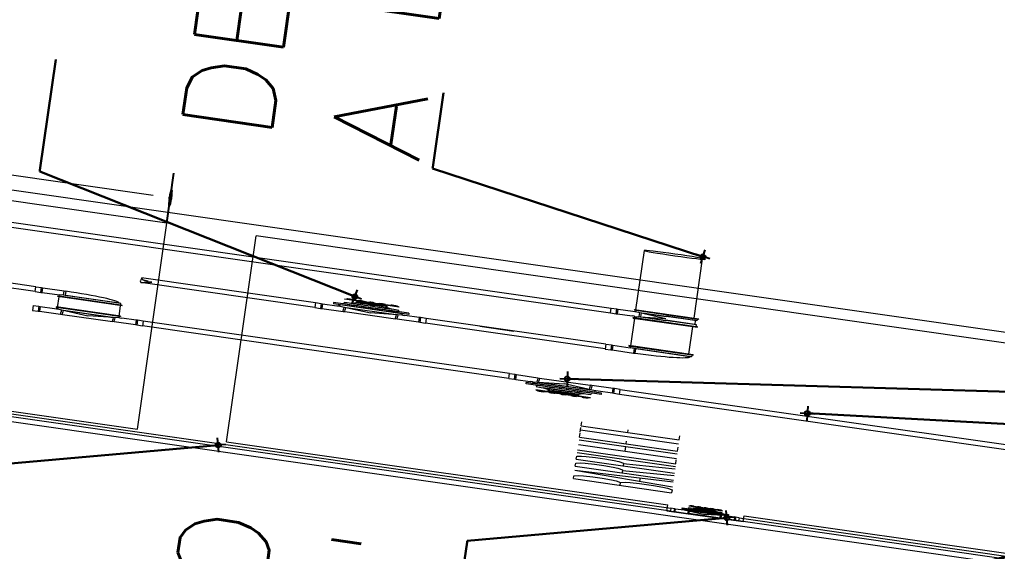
# Model space of a CAD drawing. Header units: millimetres. Extents: x -361192058 to 101130107379, y -14071650034 to 19218552450.
# Drawn here: x -125846 to -125646.5, y 40631.3 to 40739.9 of the extents above; entities that cross this region are included whole.
import ezdxf
from ezdxf.enums import TextEntityAlignment as Align

# ---------------------------------------------------------------- set-up
doc = ezdxf.new("R2010")
doc.units = ezdxf.units.MM
doc.header["$LTSCALE"] = 0.5
for name, color, linetype in [('02', 2, 'Continuous'), ('APBAN', 4, 'Continuous'), ('parede', 2, 'Continuous'), ('TEXT02', 3, 'Continuous'), ('tubulação esg', 4, 'Continuous')]:
    doc.layers.add(name, color=color, linetype=linetype)
doc.styles.add('COTAS', font='romans.shx')
doc.styles.add('R80', font='simplex.shx', dxfattribs={"height": 0.2})
doc.styles.add('ROMANS', font='romans', dxfattribs={"height": 0.1})
doc.styles.get("Standard").update_dxf_attribs({"font": 'txt.shx', "height": 0.12})
doc.dimstyles.new('COTAS', dxfattribs={"dimtxt": 0.08, "dimasz": 0.06, "dimexe": 0.18, "dimexo": 0.0625, "dimgap": 0.05, "dimtad": 1, "dimdec": 4, "dimzin": 4, "dimdsep": 46, "dimtxsty": 'R80', "dimblk1": 'DOT', "dimblk2": 'DOT', "dimsah": 1, "dimcen": 0.09, "dimse1": 1, "dimse2": 1, "dimclrt": 150, "dimadec": 0, "dimazin": 0, "dimtfac": 1, "dimtdec": 4, "dimtmove": 2, "dimatfit": 3, "dimldrblk": 'DOT', "dimfxl": 0, "dimtolj": 1, "dimtzin": 0, "dimarcsym": 0})

# ---------------------------------------------------------------- blocks, each defined once
blk = doc.blocks.new('_Dot')
at = {"color": 0, "lineweight": -2}
blk.add_line((-0.5, 0), (-1, 0), dxfattribs=at)
at = {"color": 0, "const_width": 0.5}
blk.add_lwpolyline([(-0.25, 0, 1), (0.25, 0, 1)], format="xyb", close=True, dxfattribs=at)
blk = doc.blocks.new('DOT')
for p, q in [((0, -1.5), (0, 1.5)), ((1.5, 0), (-1.5, 0))]:
    blk.add_line(p, q)
blk.add_circle((0, 0), 0.5)
blk = doc.blocks.new('BOLA')
for p, q in [((0, -1.435), (0, 1.435)), ((-1.435, 0), (1.435, 0))]:
    blk.add_line(p, q)
blk.add_circle((0, 0), 0.452)
blk = doc.blocks.new('APROVADO QUADRA 21.2 MBVII')
at = {"layer": '02', "color": 7, "lineweight": 18}
blk.add_line((4273.7256, 2273.8438), (4273.7256, 2277.3482), dxfattribs=at)
at = {"layer": 'parede', "color": 7, "lineweight": 18}
for p, q in [((4262.8536, 2278.4245), (4262.8536, 2265.8972)), ((4273.0632, 2270.0712), (4273.0632, 2278.4245)), ((4263.3177, 2278.1151), (4263.3177, 2273.7838)), ((4272.5991, 2273.7838), (4272.5991, 2278.1151)), ((4263.3177, 2273.7838), (4272.5991, 2273.7838)), ((4263.3177, 2273.4744), (4263.3177, 2271.9433)), ((4263.3177, 2273.4744), (4272.5991, 2273.4744)), ((4272.5991, 2270.1949), (4272.5991, 2273.4744)), ((4263.0568, 2271.9433), (4263.3177, 2271.9433)), ((4263.0568, 2271.9433), (4263.0568, 2271.6785)), ((4263.0568, 2271.6785), (4263.3177, 2271.6785)), ((4263.3177, 2271.6785), (4263.3177, 2270.1949))]:
    blk.add_line(p, q, dxfattribs=at)
at = {"layer": 'tubulação esg', "lineweight": 18}
for p, q in [((4263.0727, 2277.671), (4263.0727, 2271.9314)), ((4263.1939, 2277.671), (4263.1939, 2271.9314)), ((4268.7431, 2274.1983), (4268.7431, 2277.5879)), ((4268.9574, 2274.1983), (4268.9574, 2277.5879)), ((4271.436, 2277.5903), (4271.4351, 2272.2313)), ((4271.6388, 2272.2313), (4271.6388, 2277.5903)), ((4267.8951, 2274.1983), (4267.8951, 2274.1787)), ((4268.1183, 2274.1983), (4267.8951, 2274.1983)), ((4267.8951, 2274.1787), (4267.9, 2274.1738)), ((4268.1183, 2274.1787), (4267.8951, 2274.1787)), ((4267.9, 2274.1738), (4267.9, 2274.1004)), ((4268.1134, 2274.1738), (4267.9, 2274.1738)), ((4268.1183, 2274.1787), (4268.1134, 2274.1738)), ((4268.1134, 2274.1738), (4268.1134, 2274.1239)), ((4268.1183, 2274.1983), (4268.1183, 2274.1787)), ((4268.7386, 2274.1983), (4268.9618, 2274.1983)), ((4268.7386, 2274.1983), (4268.7386, 2274.1787)), ((4268.7386, 2274.1787), (4268.9618, 2274.1787)), ((4268.7386, 2274.1787), (4268.7435, 2274.1738)), ((4268.7435, 2274.1738), (4268.9569, 2274.1738)), ((4268.7435, 2274.1738), (4268.7435, 2274.1141)), ((4268.9618, 2274.1787), (4268.9569, 2274.1738)), ((4268.9569, 2274.1738), (4268.9569, 2274.1004)), ((4268.9618, 2274.1983), (4268.9618, 2274.1787)), ((4268.1134, 2274.1141), (4268.0067, 2274.0074)), ((4268.1732, 2274.1141), (4268.1232, 2274.1141)), ((4268.1781, 2274.119), (4268.1732, 2274.1141)), ((4268.1732, 2273.9007), (4268.1732, 2274.1141)), ((4268.1732, 2274.1141), (4268.6593, 2274.1141)), ((4268.1976, 2274.119), (4268.1781, 2274.119)), ((4268.1781, 2273.8958), (4268.1781, 2274.119)), ((4268.1976, 2273.8958), (4268.1976, 2274.119)), ((4268.6593, 2273.8958), (4268.6593, 2274.119)), ((4268.6593, 2274.119), (4268.6789, 2274.119)), ((4268.6789, 2273.8958), (4268.6789, 2274.119)), ((4268.6789, 2274.119), (4268.6838, 2274.1141)), ((4268.6838, 2273.9007), (4268.6838, 2274.1141)), ((4268.6838, 2274.1141), (4268.7435, 2274.1141)), ((4268.7572, 2274.1004), (4268.7435, 2274.1141)), ((4267.9, 2274.1004), (4267.906, 2274.0944)), ((4267.9, 2274.1004), (4268.0067, 2274.1004)), ((4267.9059, 2274.0945), (4267.9059, 2273.9203)), ((4267.906, 2274.0944), (4268.0067, 2274.0944)), ((4268.0997, 2274.1004), (4268.0067, 2274.1004)), ((4268.0938, 2274.0944), (4268.0067, 2274.0944)), ((4268.0938, 2274.0944), (4268.0938, 2273.9203)), ((4268.0997, 2274.1004), (4268.0997, 2273.9144)), ((4268.7572, 2274.1004), (4268.9569, 2274.1004)), ((4268.7572, 2273.9007), (4268.7572, 2274.1004)), ((4268.7632, 2274.0944), (4268.7572, 2274.1004)), ((4268.951, 2274.0944), (4268.7632, 2274.0944)), ((4268.7632, 2273.9066), (4268.7632, 2274.0944)), ((4268.9569, 2274.1004), (4268.951, 2274.0944)), ((4268.1134, 2273.9007), (4268.0067, 2274.0074)), ((4267.9, 2273.9144), (4267.906, 2273.9203)), ((4267.9, 2273.841), (4267.9, 2273.9144)), ((4267.9, 2273.9144), (4268.0067, 2273.9144)), ((4267.906, 2273.9203), (4268.0067, 2273.9203)), ((4268.0938, 2273.9203), (4268.0067, 2273.9203)), ((4268.0997, 2273.9144), (4268.0067, 2273.9144)), ((4268.7572, 2273.9007), (4268.7632, 2273.9066)), ((4268.1134, 2273.841), (4268.1134, 2273.8909)), ((4268.1732, 2273.9007), (4268.1232, 2273.9007)), ((4268.1781, 2273.8958), (4268.1732, 2273.9007)), ((4268.1732, 2273.9007), (4268.6593, 2273.9007)), ((4268.1976, 2273.8958), (4268.1781, 2273.8958)), ((4268.6593, 2273.8958), (4268.6789, 2273.8958)), ((4268.6789, 2273.8958), (4268.6838, 2273.9007)), ((4268.6838, 2273.9007), (4268.7572, 2273.9007)), ((4267.8951, 2273.8361), (4267.9, 2273.841)), ((4268.1134, 2273.841), (4267.9, 2273.841)), ((4268.1183, 2273.8361), (4268.1134, 2273.841)), ((4269.8069, 2273.24), (4269.8069, 2273.8433)), ((4270.0203, 2273.24), (4270.0203, 2273.8433)), ((4267.8951, 2273.8165), (4267.8951, 2273.8361)), ((4268.1183, 2273.8361), (4267.8951, 2273.8361)), ((4268.1183, 2273.8165), (4267.8951, 2273.8165)), ((4267.9, 2272.5458), (4267.9, 2273.8165)), ((4268.1134, 2272.5458), (4268.1134, 2273.8165)), ((4268.1183, 2273.8165), (4268.1183, 2273.8361)), ((4269.8011, 2273.24), (4269.8011, 2273.2202)), ((4270.026, 2273.24), (4269.8011, 2273.24)), ((4270.026, 2273.24), (4269.8011, 2273.24)), ((4270.026, 2273.24), (4270.026, 2273.2202)), ((4270.026, 2273.2202), (4269.8011, 2273.2202)), ((4269.8011, 2273.2202), (4269.806, 2273.2153)), ((4269.806, 2273.2153), (4269.806, 2273.1413)), ((4270.0211, 2273.2153), (4269.806, 2273.2153)), ((4270.026, 2273.2202), (4270.0211, 2273.2153)), ((4270.0211, 2273.2153), (4270.0211, 2273.165)), ((4270.1476, 2273.1783), (4270.0862, 2273.1783)), ((4270.0862, 2272.9168), (4270.0862, 2273.1783)), ((4270.1476, 2272.9168), (4270.1476, 2273.1783)), ((4269.806, 2273.1413), (4269.9136, 2273.1413)), ((4269.806, 2273.1413), (4269.812, 2273.1353)), ((4269.8119, 2273.1354), (4269.8119, 2272.9597)), ((4269.812, 2273.1353), (4269.9136, 2273.1353)), ((4270.0211, 2273.1551), (4269.9136, 2273.0476)), ((4270.0073, 2273.1413), (4269.9136, 2273.1413)), ((4270.0013, 2273.1353), (4269.9136, 2273.1353)), ((4270.0013, 2273.1353), (4270.0013, 2272.9598)), ((4270.0073, 2273.1413), (4270.0073, 2272.9538)), ((4270.0813, 2273.1551), (4270.031, 2273.1551)), ((4270.0862, 2273.16), (4270.0813, 2273.1551)), ((4270.0813, 2272.94), (4270.0813, 2273.1551)), ((4270.1574, 2273.1426), (4270.2056, 2273.1426)), ((4270.3597, 2273.1426), (4270.382, 2273.1348)), ((4270.3597, 2272.9525), (4270.3597, 2273.1426)), ((4270.2831, 2273.0951), (4270.2153, 2273.1188)), ((4270.2153, 2272.9763), (4270.2153, 2273.1188)), ((4270.2885, 2273.1008), (4270.3155, 2273.1008)), ((4270.1574, 2273.0951), (4270.2056, 2273.0951)), ((4270.2831, 2273.0076), (4270.2831, 2273.0875)), ((4270.2831, 2273.0209), (4270.2831, 2273.0742)), ((4270.2885, 2273.0742), (4270.3155, 2273.0742)), ((4270.321, 2273.0076), (4270.321, 2273.0875)), ((4270.0211, 2272.94), (4269.9136, 2273.0476)), ((4270.321, 2273.0598), (4270.3597, 2273.0598)), ((4270.321, 2273.0353), (4270.3597, 2273.0353)), ((4270.1574, 2273), (4270.2056, 2273)), ((4270.2831, 2273), (4270.2153, 2272.9763)), ((4270.2885, 2273.0209), (4270.3155, 2273.0209)), ((4270.2885, 2272.9943), (4270.3155, 2272.9943)), ((4269.806, 2272.9538), (4269.812, 2272.9598)), ((4269.806, 2272.9538), (4269.9136, 2272.9538)), ((4269.806, 2272.8798), (4269.806, 2272.9538)), ((4269.812, 2272.9598), (4269.9136, 2272.9598)), ((4270.0013, 2272.9598), (4269.9136, 2272.9598)), ((4270.0073, 2272.9538), (4269.9136, 2272.9538)), ((4270.0211, 2272.8798), (4270.0211, 2272.9301)), ((4270.0813, 2272.94), (4270.031, 2272.94)), ((4270.0862, 2272.9351), (4270.0813, 2272.94)), ((4270.1574, 2272.9525), (4270.2056, 2272.9525)), ((4270.3597, 2272.9525), (4270.382, 2272.9603)), ((4270.1476, 2272.9168), (4270.0862, 2272.9168)), ((4269.8011, 2272.8749), (4269.806, 2272.8798)), ((4270.026, 2272.8749), (4269.8011, 2272.8749)), ((4269.8011, 2272.8552), (4269.8011, 2272.8749)), ((4270.0211, 2272.8798), (4269.806, 2272.8798)), ((4270.026, 2272.8749), (4270.0211, 2272.8798)), ((4270.026, 2272.8552), (4270.026, 2272.8749)), ((4270.026, 2272.8552), (4269.8011, 2272.8552)), ((4269.8069, 2272.2321), (4269.8069, 2272.8552)), ((4270.0211, 2272.2321), (4270.0211, 2272.8552)), ((4267.8943, 2272.5458), (4267.8943, 2272.5261)), ((4267.8943, 2272.5458), (4268.1192, 2272.5458)), ((4267.8943, 2272.5458), (4268.1192, 2272.5458)), ((4268.1192, 2272.5458), (4268.1192, 2272.5261)), ((4267.8943, 2272.5261), (4267.8992, 2272.5211)), ((4267.8943, 2272.5261), (4268.1192, 2272.5261)), ((4267.8992, 2272.5211), (4267.8992, 2272.4708)), ((4267.8992, 2272.5211), (4268.1143, 2272.5211)), ((4268.1192, 2272.5261), (4268.1143, 2272.5211)), ((4268.1143, 2272.5211), (4268.1143, 2272.4471)), ((4267.7727, 2272.2226), (4267.7727, 2272.4842)), ((4267.7727, 2272.4842), (4267.8341, 2272.4842)), ((4267.8341, 2272.2226), (4267.8341, 2272.4842)), ((4267.8341, 2272.4659), (4267.839, 2272.461)), ((4267.839, 2272.461), (4267.8893, 2272.461)), ((4267.839, 2272.2459), (4267.839, 2272.461)), ((4267.8992, 2272.461), (4268.0067, 2272.3534)), ((4267.5606, 2272.4484), (4267.5383, 2272.4406)), ((4267.5606, 2272.2584), (4267.5606, 2272.4484)), ((4267.7629, 2272.4484), (4267.7147, 2272.4484)), ((4267.913, 2272.4471), (4267.913, 2272.2597)), ((4267.913, 2272.4471), (4268.0067, 2272.4471)), ((4267.919, 2272.4412), (4267.919, 2272.2657)), ((4267.919, 2272.4412), (4268.0067, 2272.4412)), ((4268.1143, 2272.4471), (4268.0067, 2272.4471)), ((4268.1083, 2272.4412), (4268.0067, 2272.4412)), ((4268.1143, 2272.4471), (4268.1083, 2272.4412)), ((4268.1084, 2272.4412), (4268.1084, 2272.2656)), ((4267.5993, 2272.3135), (4267.5993, 2272.3933)), ((4267.6318, 2272.4066), (4267.6048, 2272.4066)), ((4267.6373, 2272.4009), (4267.705, 2272.4247)), ((4267.6373, 2272.3135), (4267.6373, 2272.3933)), ((4267.705, 2272.2821), (4267.705, 2272.4247)), ((4267.7629, 2272.4009), (4267.7147, 2272.4009)), ((4267.5993, 2272.3656), (4267.5606, 2272.3656)), ((4267.6318, 2272.38), (4267.6048, 2272.38)), ((4267.6373, 2272.3268), (4267.6373, 2272.38)), ((4267.5993, 2272.3412), (4267.5606, 2272.3412)), ((4267.6318, 2272.3268), (4267.6048, 2272.3268)), ((4267.8992, 2272.2459), (4268.0067, 2272.3534)), ((4267.6318, 2272.3002), (4267.6048, 2272.3002)), ((4267.6373, 2272.3059), (4267.705, 2272.2821)), ((4267.7629, 2272.3059), (4267.7147, 2272.3059)), ((4267.5606, 2272.2584), (4267.5383, 2272.2662)), ((4267.7629, 2272.2584), (4267.7147, 2272.2584)), ((4267.913, 2272.2597), (4268.0067, 2272.2597)), ((4267.919, 2272.2657), (4268.0067, 2272.2657)), ((4268.1083, 2272.2657), (4268.0067, 2272.2657)), ((4268.1143, 2272.2597), (4268.0067, 2272.2597)), ((4268.1143, 2272.2597), (4268.1083, 2272.2657)), ((4268.1143, 2272.1857), (4268.1143, 2272.2597)), ((4267.8341, 2272.2409), (4267.839, 2272.2459)), ((4267.839, 2272.2459), (4267.8893, 2272.2459)), ((4267.8992, 2272.1857), (4267.8992, 2272.236)), ((4270.0252, 2272.2321), (4269.802, 2272.2321)), ((4269.802, 2272.2321), (4269.802, 2272.2125)), ((4270.0252, 2272.2321), (4270.0252, 2272.2125)), ((4271.4301, 2272.2313), (4271.6533, 2272.2313)), ((4271.4301, 2272.2313), (4271.4301, 2272.2117)), ((4271.6533, 2272.2313), (4271.6533, 2272.2117)), ((4267.7727, 2272.2226), (4267.8341, 2272.2226)), ((4270.0252, 2272.2125), (4269.802, 2272.2125)), ((4269.802, 2272.2125), (4269.8069, 2272.2076)), ((4269.8069, 2272.2076), (4269.8069, 2272.1342)), ((4270.0203, 2272.2076), (4269.8069, 2272.2076)), ((4270.0252, 2272.2125), (4270.0203, 2272.2076)), ((4270.0203, 2272.2076), (4270.0203, 2272.1479)), ((4271.4301, 2272.2117), (4271.6533, 2272.2117)), ((4271.4301, 2272.2117), (4271.435, 2272.2068)), ((4271.435, 2272.2068), (4271.6484, 2272.2068)), ((4271.435, 2272.2068), (4271.435, 2272.1569)), ((4271.6533, 2272.2117), (4271.6484, 2272.2068)), ((4271.6484, 2272.2068), (4271.6484, 2272.1569)), ((4267.8943, 2272.1807), (4267.8992, 2272.1857)), ((4267.8943, 2272.161), (4267.8943, 2272.1807)), ((4267.8943, 2272.1807), (4268.1192, 2272.1807)), ((4267.8943, 2272.161), (4268.1192, 2272.161)), ((4267.8992, 2272.1857), (4268.1143, 2272.1857)), ((4267.8996, 2272.161), (4267.8996, 2270.751)), ((4268.1192, 2272.1807), (4268.1143, 2272.1857)), ((4268.1143, 2272.161), (4268.1143, 2270.751)), ((4268.1192, 2272.161), (4268.1192, 2272.1807)), ((4270.0066, 2272.1342), (4269.8069, 2272.1342)), ((4269.8069, 2272.1342), (4269.8128, 2272.1283)), ((4269.8128, 2272.1283), (4270.0006, 2272.1283)), ((4270.0006, 2272.1283), (4270.0066, 2272.1342)), ((4270.0006, 2271.9405), (4270.0006, 2272.1283)), ((4270.0066, 2272.1342), (4270.0203, 2272.1479)), ((4270.0066, 2271.9345), (4270.0066, 2272.1342)), ((4270.08, 2272.1479), (4270.0203, 2272.1479)), ((4270.0849, 2272.1528), (4270.08, 2272.1479)), ((4270.08, 2271.9345), (4270.08, 2272.1479)), ((4270.0849, 2271.9296), (4270.0849, 2272.1528)), ((4270.1044, 2272.1528), (4270.0849, 2272.1528)), ((4270.1044, 2271.9296), (4270.1044, 2272.1528)), ((4270.1044, 2272.1468), (4271.3508, 2272.1468)), ((4271.3508, 2272.152), (4271.3508, 2271.9288)), ((4271.3508, 2272.152), (4271.3704, 2272.152)), ((4271.3704, 2272.152), (4271.3704, 2271.9288)), ((4271.3704, 2272.152), (4271.3753, 2272.1471)), ((4271.3753, 2272.1471), (4271.3753, 2271.9337)), ((4271.3753, 2272.1471), (4271.4252, 2272.1471)), ((4271.435, 2272.1471), (4271.5417, 2272.0404)), ((4271.6347, 2272.1334), (4271.4487, 2272.1334)), ((4271.4487, 2272.1334), (4271.4487, 2272.0404)), ((4271.6288, 2272.1274), (4271.4547, 2272.1274)), ((4271.4547, 2272.1274), (4271.4547, 2272.0404)), ((4271.6484, 2272.1471), (4271.5417, 2272.0404)), ((4271.6288, 2272.1274), (4271.6288, 2272.0404)), ((4271.6347, 2272.1334), (4271.6347, 2272.0404)), ((4271.7081, 2272.1471), (4271.6582, 2272.1471)), ((4271.713, 2272.152), (4271.7081, 2272.1471)), ((4271.7081, 2272.1471), (4271.7081, 2271.9337)), ((4271.713, 2272.152), (4271.713, 2271.9288)), ((4271.7326, 2272.152), (4271.713, 2272.152)), ((4271.7326, 2272.152), (4271.7326, 2271.9288)), ((4271.7326, 2272.1468), (4274.395, 2272.1468)), ((4271.4487, 2271.9337), (4271.4487, 2272.0404)), ((4271.4547, 2271.9396), (4271.4547, 2272.0404)), ((4271.6288, 2271.9396), (4271.6288, 2272.0404)), ((4271.6347, 2271.9337), (4271.6347, 2272.0404)), ((4263.2024, 2271.9314), (4263.0642, 2271.9314)), ((4263.0642, 2271.9314), (4263.0642, 2271.9193)), ((4263.2024, 2271.9314), (4263.2024, 2271.9193)), ((4270.0066, 2271.9345), (4270.0006, 2271.9405)), ((4270.08, 2271.9345), (4270.0066, 2271.9345)), ((4270.0849, 2271.9296), (4270.08, 2271.9345)), ((4270.1044, 2271.9296), (4270.0849, 2271.9296)), ((4270.1044, 2271.9446), (4271.3508, 2271.9446)), ((4271.3508, 2271.9288), (4271.3704, 2271.9288)), ((4271.3704, 2271.9288), (4271.3753, 2271.9337)), ((4271.3753, 2271.9337), (4271.4487, 2271.9337)), ((4271.4487, 2271.9337), (4271.4547, 2271.9396)), ((4271.6288, 2271.9395), (4271.4546, 2271.9395)), ((4271.6347, 2271.9337), (4271.6288, 2271.9396)), ((4271.7081, 2271.9337), (4271.6347, 2271.9337)), ((4271.713, 2271.9288), (4271.7081, 2271.9337)), ((4271.7326, 2271.9288), (4271.713, 2271.9288)), ((4271.7326, 2271.9446), (4274.395, 2271.9446)), ((4263.2024, 2271.9193), (4263.0642, 2271.9193)), ((4263.0642, 2271.9193), (4263.0672, 2271.9162)), ((4263.1994, 2271.9162), (4263.0672, 2271.9162)), ((4263.0672, 2271.9162), (4263.0672, 2271.8708)), ((4263.2024, 2271.9193), (4263.1994, 2271.9162)), ((4263.1994, 2271.9162), (4263.1994, 2271.8853)), ((4263.2772, 2271.8935), (4263.2394, 2271.8935)), ((4263.2394, 2271.8935), (4263.2394, 2271.7328)), ((4263.2772, 2271.8935), (4263.2772, 2271.7328)), ((4263.0672, 2271.8708), (4263.0709, 2271.8671)), ((4263.0672, 2271.8708), (4263.1333, 2271.8708)), ((4263.0708, 2271.7592), (4263.0708, 2271.8671)), ((4263.0709, 2271.8671), (4263.1333, 2271.8671)), ((4263.1994, 2271.8793), (4263.1333, 2271.8132)), ((4263.1909, 2271.8708), (4263.1333, 2271.8708)), ((4263.1872, 2271.8671), (4263.1333, 2271.8671)), ((4263.1872, 2271.7592), (4263.1872, 2271.8671)), ((4263.1909, 2271.7556), (4263.1909, 2271.8708)), ((4263.2364, 2271.8793), (4263.2055, 2271.8793)), ((4263.2394, 2271.8823), (4263.2364, 2271.8793)), ((4263.2364, 2271.8793), (4263.2364, 2271.7471)), ((4263.2831, 2271.8716), (4263.3128, 2271.8716)), ((4263.3604, 2271.8424), (4263.3188, 2271.857)), ((4263.3188, 2271.857), (4263.3188, 2271.7693)), ((4263.4075, 2271.8716), (4263.4212, 2271.8668)), ((4263.4075, 2271.8716), (4263.4075, 2271.7547)), ((4263.2831, 2271.8424), (4263.3128, 2271.8424)), ((4263.3604, 2271.8377), (4263.3604, 2271.7886)), ((4263.3604, 2271.8295), (4263.3604, 2271.7968)), ((4263.3637, 2271.8459), (4263.3803, 2271.8459)), ((4263.3637, 2271.8295), (4263.3803, 2271.8295)), ((4263.3837, 2271.8377), (4263.3837, 2271.7886)), ((4263.1994, 2271.7471), (4263.1333, 2271.8132)), ((4263.3637, 2271.7968), (4263.3803, 2271.7968)), ((4263.3837, 2271.8207), (4263.4075, 2271.8207)), ((4263.3837, 2271.8056), (4263.4075, 2271.8056)), ((4263.0672, 2271.7556), (4263.0709, 2271.7592)), ((4263.0672, 2271.7101), (4263.0672, 2271.7556)), ((4263.0672, 2271.7556), (4263.1333, 2271.7556)), ((4263.0709, 2271.7592), (4263.1333, 2271.7592)), ((4263.1872, 2271.7592), (4263.1333, 2271.7592)), ((4263.1909, 2271.7556), (4263.1333, 2271.7556)), ((4263.2831, 2271.784), (4263.3128, 2271.784)), ((4263.2831, 2271.7547), (4263.3128, 2271.7547)), ((4263.3604, 2271.784), (4263.3188, 2271.7693)), ((4263.3637, 2271.7804), (4263.3803, 2271.7804)), ((4263.4075, 2271.7547), (4263.4212, 2271.7595)), ((4263.1994, 2271.7101), (4263.1994, 2271.741)), ((4263.2364, 2271.7471), (4263.2055, 2271.7471)), ((4263.2394, 2271.744), (4263.2364, 2271.7471)), ((4263.2772, 2271.7328), (4263.2394, 2271.7328)), ((4263.0642, 2271.707), (4263.0672, 2271.7101)), ((4263.2024, 2271.707), (4263.0642, 2271.707)), ((4263.0642, 2271.6949), (4263.0642, 2271.707)), ((4263.2024, 2271.6949), (4263.0642, 2271.6949)), ((4263.1994, 2271.7101), (4263.0672, 2271.7101)), ((4263.0727, 2271.6949), (4263.0727, 2265.8972)), ((4263.1939, 2271.6949), (4263.1939, 2265.8972)), ((4263.2024, 2271.707), (4263.1994, 2271.7101)), ((4263.2024, 2271.6949), (4263.2024, 2271.707))]:
    blk.add_line(p, q, dxfattribs=at)
at = {"layer": 'tubulação esg', "color": 84, "lineweight": 18}
blk.add_line((4270.019, 2272.6699), (4270.019, 2272.551), dxfattribs=at)
at = {"layer": 'tubulação esg', "lineweight": 18}
for centre, radius, start, end in [((4268.1232, 2274.1239), 0.00979, 180, 270), ((4268.7582, 2274.0994), 0.1928, 271.4733, 358.5267), ((4268.1232, 2273.8909), 0.00979, 90, 180), ((4270.031, 2273.165), 0.00987, 180, 270), ((4270.1815, 2273.1188), 0.0339, 135.4223, 224.5777), ((4270.1815, 2273.1188), 0.0339, 315.4223, 44.5777), ((4270.378, 2273.1232), 0.0122, 0, 70.6943), ((4270.302, 2273.0875), 0.019, 135.4223, 224.5777), ((4270.302, 2273.0875), 0.019, 315.4223, 44.5777), ((4270.3929, 2273.1039), 0.0122, 127.6906, 232.3094), ((4270.378, 2273.1232), 0.0122, 307.6906, 0), ((4270.2684, 2273.0476), 0.1208, 156.8351, 203.1649), ((4270.0945, 2273.0476), 0.1208, 336.8351, 23.1649), ((4270.3507, 2273.0476), 0.0676, 156.8351, 203.1649), ((4270.2533, 2273.0476), 0.0676, 336.8351, 23.1649), ((4270.3929, 2273.0652), 0.0122, 127.6906, 232.3094), ((4270.378, 2273.0845), 0.0122, 0, 52.3094), ((4270.378, 2273.0845), 0.0122, 307.6906, 0), ((4270.3929, 2273.0299), 0.0122, 127.6906, 232.3094), ((4270.378, 2273.0458), 0.0122, 0, 52.3094), ((4270.378, 2273.0493), 0.0122, 307.6906, 0), ((4270.1815, 2272.9763), 0.0339, 135.4223, 224.5777), ((4270.1815, 2272.9763), 0.0339, 315.4223, 44.5777), ((4270.302, 2273.0076), 0.019, 135.4223, 224.5777), ((4270.302, 2273.0076), 0.019, 315.4223, 44.5777), ((4270.3929, 2272.9912), 0.0122, 127.6906, 232.3094), ((4270.378, 2273.0106), 0.0122, 0, 52.3094), ((4270.378, 2273.0106), 0.0122, 307.6906, 0), ((4270.378, 2272.9719), 0.0122, 289.3057, 0), ((4270.378, 2272.9719), 0.0122, 0, 52.3094), ((4270.031, 2272.9301), 0.00987, 90, 180), ((4267.8893, 2272.4708), 0.00987, 270, 0), ((4267.5423, 2272.4291), 0.0122, 109.3057, 180), ((4267.5423, 2272.4291), 0.0122, 180, 232.3094), ((4267.7388, 2272.4247), 0.0339, 135.4223, 224.5777), ((4267.7388, 2272.4247), 0.0339, 315.4223, 44.5777), ((4267.5423, 2272.3904), 0.0122, 127.6906, 180), ((4267.5274, 2272.4097), 0.0122, 307.6906, 52.3094), ((4267.6183, 2272.3933), 0.019, 135.4223, 224.5777), ((4267.6183, 2272.3933), 0.019, 315.4223, 44.5777), ((4267.8258, 2272.3534), 0.1208, 156.8351, 203.1649), ((4267.6519, 2272.3534), 0.1208, 336.8351, 23.1649), ((4267.5423, 2272.3904), 0.0122, 180, 232.3094), ((4267.5423, 2272.3517), 0.0122, 127.6906, 180), ((4267.5274, 2272.371), 0.0122, 307.6906, 52.3094), ((4267.667, 2272.3534), 0.0676, 156.8351, 203.1649), ((4267.5696, 2272.3534), 0.0676, 336.8351, 23.1649), ((4267.5423, 2272.3552), 0.0122, 180, 232.3094), ((4267.5423, 2272.3164), 0.0122, 127.6906, 180), ((4267.5274, 2272.3358), 0.0122, 307.6906, 52.3094), ((4267.6183, 2272.3135), 0.019, 135.4223, 224.5777), ((4267.6183, 2272.3135), 0.019, 315.4223, 44.5777), ((4267.5423, 2272.3164), 0.0122, 180, 232.3094), ((4267.5274, 2272.2971), 0.0122, 307.6906, 52.3094), ((4267.7388, 2272.2821), 0.0339, 135.4223, 224.5777), ((4267.7388, 2272.2821), 0.0339, 315.4223, 44.5777), ((4267.5423, 2272.2777), 0.0122, 127.6906, 180), ((4267.5423, 2272.2777), 0.0122, 180, 250.6943), ((4267.8893, 2272.236), 0.00987, 0, 90), ((4270.0056, 2272.1332), 0.1928, 181.4733, 268.5267), ((4271.4252, 2272.1569), 0.00979, 270, 0), ((4271.6582, 2272.1569), 0.00979, 180, 270), ((4263.2055, 2271.8853), 0.00606, 180, 270), ((4263.298, 2271.857), 0.0208, 135.4223, 224.5777), ((4263.298, 2271.857), 0.0208, 315.4223, 44.5777), ((4263.4187, 2271.8597), 0.00752, 0, 70.6943), ((4263.4187, 2271.8597), 0.00752, 307.6906, 0), ((4263.3514, 2271.8132), 0.0742, 156.8351, 203.1649), ((4263.2445, 2271.8132), 0.0742, 336.8351, 23.1649), ((4263.372, 2271.8377), 0.0117, 135.4223, 224.5777), ((4263.402, 2271.8132), 0.0416, 156.8351, 203.1649), ((4263.372, 2271.8377), 0.0117, 315.4223, 44.5777), ((4263.3421, 2271.8132), 0.0416, 336.8351, 23.1649), ((4263.4279, 2271.8478), 0.00752, 127.6906, 232.3094), ((4263.4279, 2271.824), 0.00752, 127.6906, 232.3094), ((4263.4187, 2271.8359), 0.00752, 0, 52.3094), ((4263.4187, 2271.8359), 0.00752, 307.6906, 0), ((4263.372, 2271.7886), 0.0117, 135.4223, 224.5777), ((4263.372, 2271.7886), 0.0117, 315.4223, 44.5777), ((4263.4279, 2271.8023), 0.00752, 127.6906, 232.3094), ((4263.4187, 2271.8121), 0.00752, 0, 52.3094), ((4263.4187, 2271.8142), 0.00752, 307.6906, 0), ((4263.4187, 2271.7904), 0.00752, 0, 52.3094), ((4263.4187, 2271.7904), 0.00752, 307.6906, 0), ((4263.298, 2271.7693), 0.0208, 135.4223, 224.5777), ((4263.298, 2271.7693), 0.0208, 315.4223, 44.5777), ((4263.4279, 2271.7785), 0.00752, 127.6906, 232.3094), ((4263.4187, 2271.7666), 0.00752, 289.3057, 0), ((4263.4187, 2271.7666), 0.00752, 0, 52.3094), ((4263.2055, 2271.741), 0.00606, 90, 180)]:
    blk.add_arc(centre, radius, start, end, dxfattribs=at)
at = {"layer": 'tubulação esg', "lineweight": 18, "extrusion": (0, 0, -1)}
blk.add_ellipse((4274.3998, 2272.0409), major_axis=(0, -0.1067), ratio=0.366698, dxfattribs=at)
at = {"layer": 'tubulação esg', "lineweight": 18}
for points in [[(4269.8069, 2273.8435), (4269.8913, 2273.8062), (4269.9402, 2273.8378), (4270.0203, 2273.8433)], [(4269.9136, 2273.8187), (4269.8712, 2273.8464), (4269.8122, 2273.8433)]]:
    blk.add_spline(points, degree=3, dxfattribs=at)
at = {"layer": '02', "color": 7, "lineweight": 18, "xscale": 0.06, "yscale": 0.06, "zscale": 0.06, "rotation": 270}
blk.add_blockref('BOLA', (4273.7256, 2273.7838), dxfattribs=at)
at = {"color": 0, "lineweight": 13, "flags": 8}
for p in [(4700.7247, 2280.1125), (4699.5738, 2277.8964), (4702.3546, 2276.195), (4703.6722, 2274.085), (4699.8445, 2272.2194), (4703.0488, 2270.137), (4703.0877, 2267.9803), (4700.6523, 2261.5216), (4700.7007, 2257.1593)]:
    blk.add_attdef('NIVEL', p, '', height=0.075, dxfattribs=at)
for rotation, width, p in [(90, 0.8, (4700.8205, 2275.7521)), (270, 0.6, (4703.8437, 2274.9021)), (90, 0.8, (4701.5575, 2268.5021)), (180, 0.6, (4651.1817, 2236.1931))]:
    blk.add_attdef('$PORTA', text='', height=0.09, rotation=rotation, dxfattribs=dict(at, width=width)).set_placement(p, align=Align.MIDDLE)
for p in [(4654.176, 2240.463), (4648.499, 2240.1923), (4637.8012, 2239.3845), (4633.4388, 2239.3361), (4656.3921, 2239.3121), (4652.4746, 2237.6822), (4646.4166, 2236.988), (4644.2598, 2236.9491), (4650.3646, 2236.3646)]:
    blk.add_attdef('NIVEL', p, '', height=0.075, rotation=270, dxfattribs=at)
at = {"color": 0, "lineweight": 13, "width": 0.8, "flags": 8}
for p in [(4652.0317, 2239.2163), (4644.7817, 2238.4793)]:
    blk.add_attdef('$PORTA', text='', height=0.09, dxfattribs=at).set_placement(p, align=Align.MIDDLE)
at = {"layer": 'APBAN', "lineweight": 18, "style": 'COTAS'}
for s, insert, char_height, attachment_point in [('REGISTRO DE\\PGAVETA %%C 1 1/2"', (4274.1787, 2274.7842), 0.309381, 4), ('DESTINADO\\PA LIMPEZA.', (4276.798, 2273.3693), 0.30938, 4), ('REGISTRO\\P%%c 3/4"', (4260.3553, 2272.6578), 0.30938, 9)]:
    blk.add_mtext(s, dxfattribs=dict(at, insert=insert, char_height=char_height, attachment_point=attachment_point))
at = {"layer": 'TEXT02', "lineweight": 18, "style": 'ROMANS'}
blk.add_text('BARRILHETE', height=0.34032, dxfattribs=at).set_placement((4263.8237, 2272.2767), align=Align.TOP_LEFT)
at = {"layer": 'APBAN', "lineweight": 18, "annotation_type": 0, "has_hookline": 1}
for points, hookline_direction, text_width in [([(4263.1219, 2273.501), (4260.4653, 2274.3722), (4260.4053, 2274.3722)], 1, 4.5818), ([(4270.5365, 2273.1089), (4274.0687, 2274.2407), (4274.1287, 2274.2407)], 0, 4.1693), ([(4274.4967, 2271.9446), (4276.688, 2272.9068), (4276.748, 2272.9068)], 0, 2.5192), ([(4263.1219, 2271.7366), (4260.4653, 2272.6078), (4260.4053, 2272.6078)], 1, 2.0773), ([(4268.2484, 2272.3465), (4273.4682, 2268.786), (4273.5282, 2268.786)], 0, 2.9907), ([(4268.2424, 2271.5135), (4273.8113, 2266.659), (4273.8713, 2266.659)], 0, 4.5818), ([(4264.1524, 2270.5852), (4260.6689, 2271.2383)], 1, 4.5818)]:
    blk.add_leader(points, dimstyle='COTAS', override={"dimldrblk": 'DOT'}, dxfattribs=dict(at, hookline_direction=hookline_direction, text_width=text_width))

msp = doc.modelspace()

# ---------------------------------------------------------------- block references
at = {"layer": '02', "color": 0, "lineweight": 30, "xscale": -4.574818403918471, "yscale": -59.40450511825884, "zscale": 4.574818403918471, "rotation": 261.8606972171988}
msp.add_blockref('APROVADO QUADRA 21.2 MBVII', (5129.041, 2225.201), dxfattribs=at)

doc.saveas('drawing.dxf')
